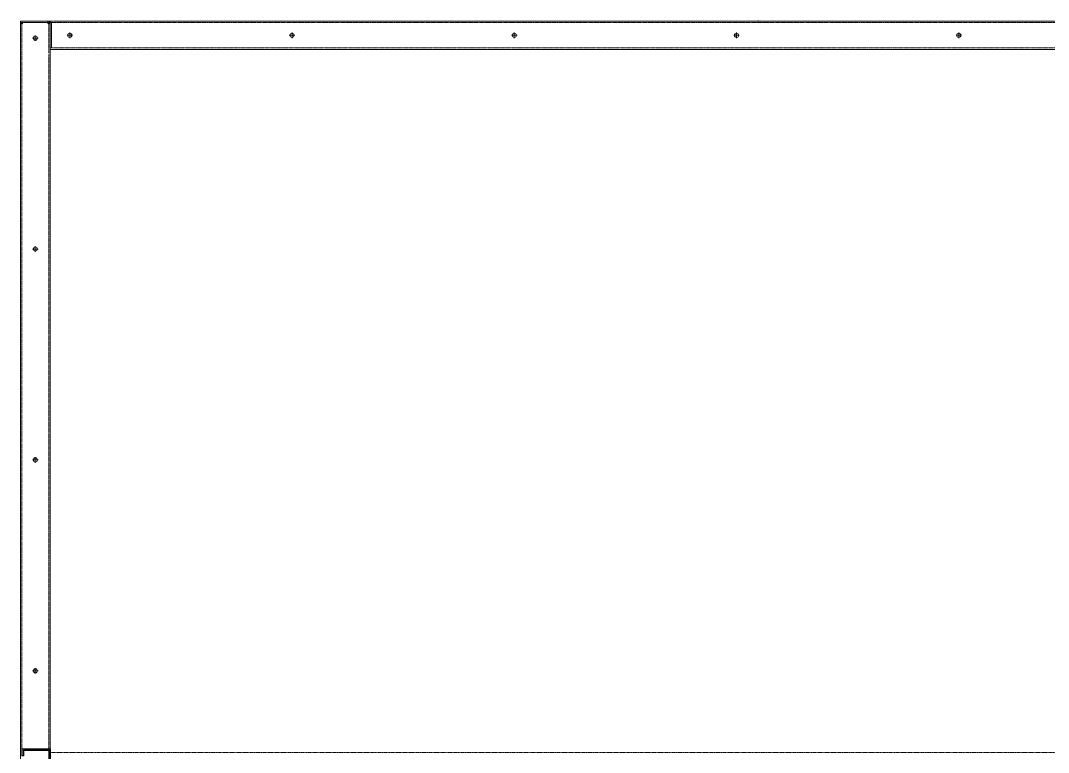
# Model space of a CAD drawing. Header units: millimetres. Extents: x -661502 to 32907, y -140885 to 22606.
# Drawn here: x 22722 to 24184, y 11554 to 12595 of the extents above; entities that cross this region are included whole.
import ezdxf

# ---------------------------------------------------------------- set-up
doc = ezdxf.new("R2010")
doc.units = ezdxf.units.MM
for name, pattern in [('CENTER', [2, 1.25, -0.25, 0.25, -0.25]), ('HIDDEN', [0.375, 0.25, -0.125]), ('HIDDENX2', [0.75, 0.5, -0.25])]:
    doc.linetypes.add(name, pattern=pattern)
doc.layers.add('center', color=1, linetype='CENTER')
doc.layers.add('HIDD', color=2, linetype='HIDDENX2')

# ---------------------------------------------------------------- blocks, each defined once
blk = doc.blocks.new('435')
for p, q in [((-131382, 21088.8), (-131342, 21088.8)), ((-131382, 21088.8), (-131382, 21078.8)), ((-131342, 21088.8), (-131342, 21038.8)), ((-131342, 21088.8), (-131342, 21038.8)), ((-131380, 21078.8), (-131382, 21078.8)), ((-131380, 21086.8), (-131344, 21086.8)), ((-131380, 21086.8), (-131380, 21078.8)), ((-131344, 21086.8), (-131344, 21040.8)), ((-131382, 21038.8), (-131382, 21050.8)), ((-131382, 21050.8), (-131380, 21050.8)), ((-131380, 21040.8), (-131380, 21050.8)), ((-131342, 21038.8), (-131382, 21038.8)), ((-131344, 21040.8), (-131380, 21040.8))]:
    blk.add_line(p, q)
blk = doc.blocks.new('2')
at = {"color": 7, "lineweight": 20, "ltscale": 0.280701}
for p, q in [((22722.1, 12593.8), (22722.1, 12592.2)), ((22722.1, 12593.8), (22761, 12593.8)), ((22722.1, 12592.2), (22761, 12592.2)), ((22722.1, 9548.9), (22722.1, 12592.2)), ((22722.1, 12590.7), (22725.2, 12590.7)), ((22761, 12593.8), (22761, 12590.7)), ((22762, 12591.8), (22761, 12591.8)), ((22764.1, 12590.7), (22761, 12590.7)), ((22764.1, 11895.7), (22764.1, 12590.7)), ((22764.1, 9548.9), (22764.1, 12590.7)), ((22766.1, 12556.9), (22766.1, 12590.7)), ((22769.2, 12593.8), (22769, 12593.8)), ((22769.2, 12593.8), (25975, 12593.8)), ((22739.2, 12569.8), (22747, 12569.8)), ((22743.1, 12573.7), (22743.1, 12565.9)), ((22788.2, 12573.8), (22796, 12573.8)), ((22792.1, 12577.7), (22792.1, 12569.9)), ((23104.2, 12573.8), (23112, 12573.8)), ((23108.1, 12577.7), (23108.1, 12569.9)), ((23420.2, 12573.8), (23428, 12573.8)), ((23424.1, 12577.7), (23424.1, 12569.9)), ((23736.2, 12573.8), (23744, 12573.8)), ((23740.1, 12577.7), (23740.1, 12569.9)), ((24052.2, 12573.8), (24060, 12573.8)), ((24056.1, 12577.7), (24056.1, 12569.9)), ((22766.1, 12553.8), (25978.1, 12553.8)), ((22764.2, 12463.8), (22764.1, 12463.8)), ((22739.2, 12269.8), (22747, 12269.8)), ((22743.1, 12273.7), (22743.1, 12265.9)), ((22739.2, 11969.8), (22747, 11969.8)), ((22743.1, 11973.7), (22743.1, 11965.9)), ((22739.2, 11669.8), (22747, 11669.8)), ((22743.1, 11673.7), (22743.1, 11665.9))]:
    blk.add_line(p, q, dxfattribs=at)
at = {"color": 7, "lineweight": 20, "ltscale": 0.024908}
blk.add_line((23770.9, 12593.8), (23770.9, 12594.8), dxfattribs=at)
at = {"lineweight": 20}
blk.add_line((22764.1, 9518.8), (22764.1, 11553.8), dxfattribs=at)
at = {"color": 7, "lineweight": 20, "ltscale": 0.280701}
for centre in [(22743.1, 12569.8), (22792.1, 12573.8), (23108.1, 12573.8), (23424.1, 12573.8), (23740.1, 12573.8), (24056.1, 12573.8), (22743.1, 12269.8), (22743.1, 11969.8), (22743.1, 11669.8)]:
    blk.add_circle(centre, 3, dxfattribs=at)
at = {"color": 7, "lineweight": 20}
for centre in [(22743.1, 12569.8), (22792.1, 12573.8), (23108.1, 12573.8), (23424.1, 12573.8), (23740.1, 12573.8), (24056.1, 12573.8), (22743.1, 12269.8), (22743.1, 11969.8), (22743.1, 11669.8)]:
    blk.add_circle(centre, 3, dxfattribs=at)
at = {"color": 7, "lineweight": 20, "ltscale": 0.280701}
for centre, radius, start, end in [((22761, 12590.7), 3.1, 0, 90), ((22761, 12590.7), 1.5, 0, 90), ((22725.5, 12207.2), 3.4, 180, 180.1768)]:
    blk.add_arc(centre, radius, start, end, dxfattribs=at)
at = {"layer": 'center', "lineweight": 20}
for p, q in [((26022.1, 12593.8), (22722.1, 12593.8)), ((22722.1, 12593.8), (22722.1, 9393.8)), ((22764.1, 12593.8), (22764.1, 11553.8)), ((25980.1, 12553.8), (22764.1, 12553.8)), ((22764.1, 11553.8), (25980.1, 11553.8))]:
    blk.add_line(p, q, dxfattribs=at)
at = {"layer": 'HIDD', "linetype": 'HIDDEN', "lineweight": 20}
for p, q in [((22762.1, 12591.8), (22724.1, 12591.8)), ((22724.1, 12591.8), (22724.1, 11555.8)), ((22762.1, 12591.8), (22762.1, 12548.3)), ((25978.1, 12591.8), (22764.1, 12591.8)), ((22766.1, 12591.8), (22766.1, 12555.8)), ((25980.1, 12555.8), (22764.1, 12555.8)), ((22762.1, 12546.3), (22762.1, 11555.8))]:
    blk.add_line(p, q, dxfattribs=at)
at = {"lineweight": 20}
blk.add_blockref('435', (154106.1, -9530), dxfattribs=at)

msp = doc.modelspace()

# ---------------------------------------------------------------- block references
msp.add_blockref('2', (0, 0))

doc.saveas('drawing.dxf')
